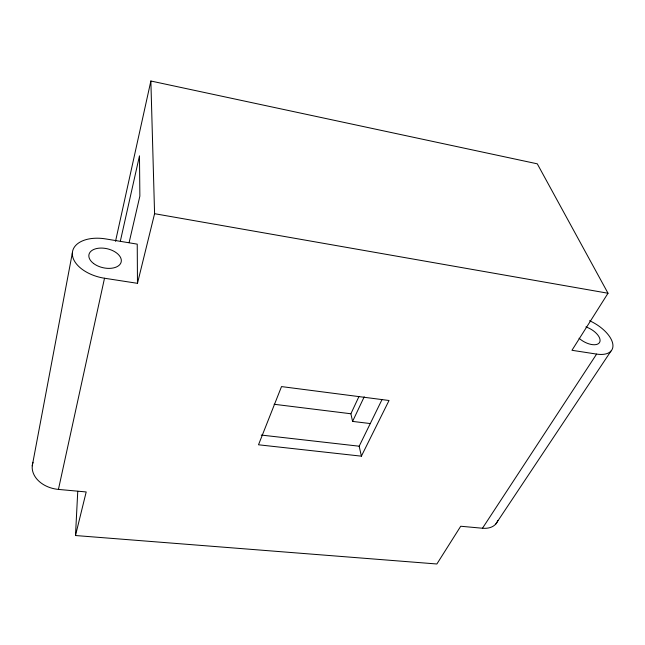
<?xml version="1.0" encoding="UTF-8"?>
<svg xmlns="http://www.w3.org/2000/svg" width="645" height="645" viewBox="0 0 645 645"><rect width="100%" height="100%" fill="white"/><g stroke="black" fill="none" stroke-linecap="round" stroke-linejoin="round"><path stroke-width="0.97" d="M497.875 520.37A24.3 15.899 33.5 0 1 482.476 528.239L460.724 526.247L436.875 563.988L75.489 535.527L77.755 491.321M32.25 465.819L72.361 252.872M75.489 535.527L86.196 491.95L58.437 489.41L104.506 278.237A33.064 19.431 13 0 1 72.337 253.34A33.064 19.431 13 0 1 105.788 238.932L137.24 244.141L137.474 283.324L104.506 278.237M115.52 241.327L150.865 81.012L537.285 163.822L608.017 293.241L571.954 350.291L596.609 354.089A28.509 14.327 29.8 0 0 612.694 343.446A28.509 14.327 29.8 0 0 589.554 320.718M120.349 241.149L139.481 155.824L139.868 196.096L129.105 242.649M137.474 283.324L154.582 213.697L150.865 81.012M370.553 423.588L352.581 421.411L350.896 413.759L358.999 396.441M352.581 421.411L364.207 396.828M361.385 456.168L389.04 400.497L281.518 386.589L258.5 444.784L361.385 456.168L359.176 446.203L382.042 399.545M482.476 528.239L596.609 354.089M495.812 523.998L610.928 351.154M261.241 435.061L359.176 446.203M274.109 404.27L350.896 413.759M154.582 213.697L608.017 293.241M58.437 489.41A27.574 20.527 7.6 0 1 33.016 462.288M585.902 326.926A14.255 7.16 29.8 0 1 599.536 342.503A14.255 7.16 29.8 0 1 579.049 338.23M93.509 263.442A16.528 9.707 13 0 0 120.752 263.168A16.528 9.707 13 0 0 100.991 248.067A16.528 9.707 13 0 0 93.509 263.442"/></g></svg>
